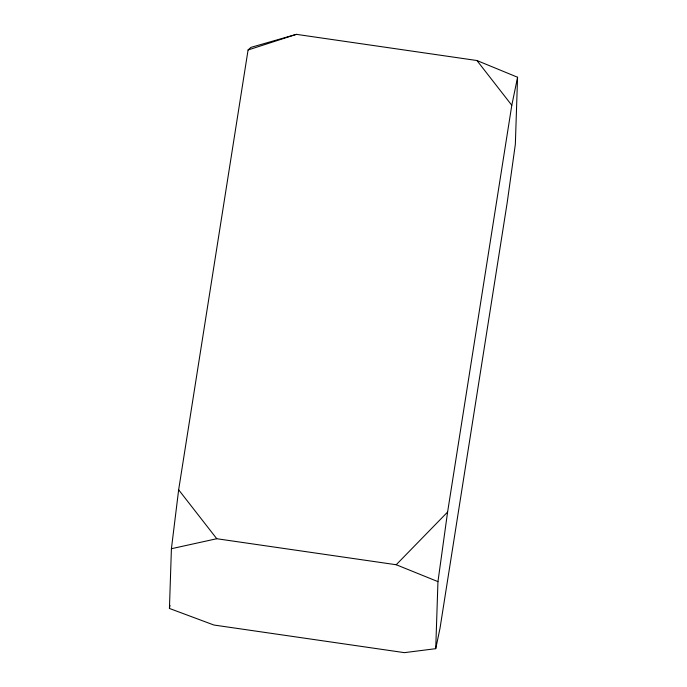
<?xml version="1.0" encoding="UTF-8"?>
<svg xmlns="http://www.w3.org/2000/svg" width="687" height="687" viewBox="0 0 687 687"><rect width="100%" height="100%" fill="white"/><g stroke="black" fill="none" stroke-linecap="round" stroke-linejoin="round"><path stroke-width="1.03" d="M169.431 608.45L171.415 548.707L178.654 489.805L248.076 49.979L250.927 47.377L296.38 34.35L476.941 60.525L517.569 77.245L515.344 144.304L507.178 202.742L440.015 628.244L435.73 648.674L404.428 652.65L213.906 625.024L169.431 608.45L170.015 605.359M435.73 648.674L437.954 581.623L447.598 512.038L511.798 105.283L517.569 77.245M171.415 548.707L216.766 538.728L396.219 564.74L447.598 512.038M248.076 49.979L296.38 34.35M396.219 564.74L437.954 581.623M476.941 60.525L511.798 105.283M178.654 489.805L216.766 538.728"/></g></svg>
